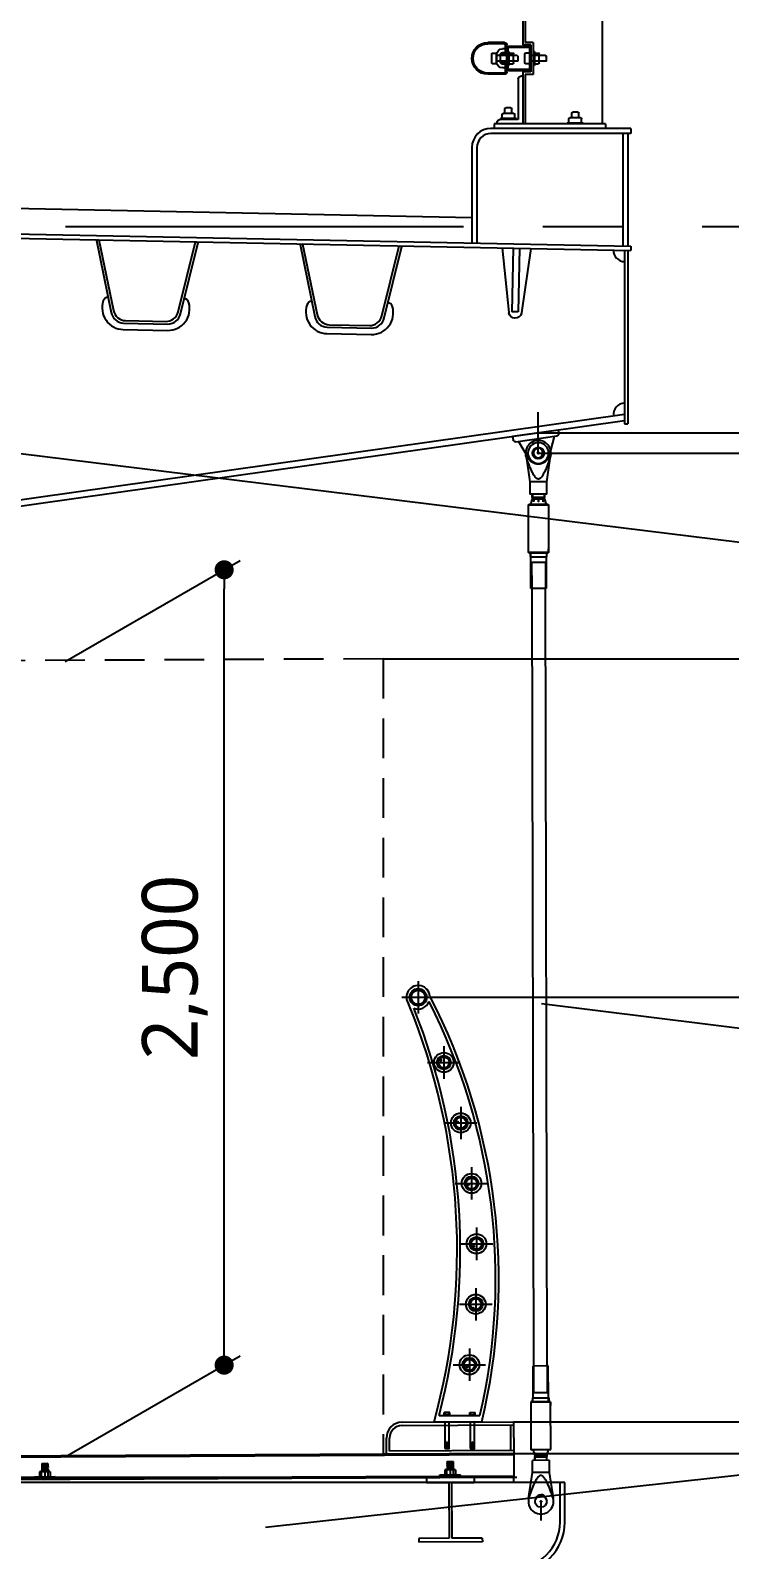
# Model space of a CAD drawing. Header units: metres. Extents: x 185094 to 267743, y 19941 to 53123.
# Drawn here: x 213283 to 215481, y 36115 to 40891 of the extents above; entities that cross this region are included whole.
import ezdxf

# ---------------------------------------------------------------- set-up
doc = ezdxf.new("R2010")
doc.units = ezdxf.units.M
doc.header["$LTSCALE"] = 500
for name, pattern in [('CENTER', [2, 1.25, -0.25, 0.25, -0.25]), ('CENTERX2', [101.6, 63.5, -12.7, 12.7, -12.7]), ('HIDDEN', [0.375, 0.25, -0.125])]:
    doc.linetypes.add(name, pattern=pattern)
doc.layers.get('Defpoints').update_dxf_attribs({"color": 150})
for name, color, linetype in [('CS-DIML', 1, 'Continuous'), ('CS-LIN3', 2, 'Continuous'), ('CS-STEL-MAJR', 3, 'Continuous'), ('CS-STEL-MINR', 2, 'HIDDEN'), ('CS-STLC', 4, 'Continuous'), ('DEFAULT', 7, 'Continuous'), ('DIM1', 1, 'Continuous'), ('DRAW', 2, 'Continuous'), ('PATT11', 1, 'Continuous'), ('STEEL', 4, 'Continuous'), ('보도난간', 3, 'Continuous')]:
    doc.layers.add(name, color=color, linetype=linetype)
doc.styles.add('CZ-TEXT2', font='malgun_0.ttf')
doc.dimstyles.new('일반도면_100', dxfattribs={"dimscale": 120, "dimtxt": 3.5, "dimasz": 1.2, "dimexe": 1, "dimexo": 0, "dimgap": 1, "dimtad": 1, "dimdec": 0, "dimzin": 0, "dimlunit": 6, "dimtxsty": 'CZ-TEXT2', "dimblk1": 'DOT', "dimblk2": 'DOT', "dimsah": 1, "dimcen": 0.09, "dimclrd": 1, "dimclre": 1, "dimclrt": 7, "dimadec": 0, "dimazin": 0, "dimtfac": 0.072, "dimtdec": 0, "dimtix": 1, "dimtmove": 2, "dimatfit": 2, "dimldrblk": 'DOT', "dimfxl": 0, "dimtolj": 1, "dimtzin": 0, "dimarcsym": 0})

# ---------------------------------------------------------------- blocks, each defined once
blk = doc.blocks.new('U-RIB')
at = {"layer": 'DRAW', "color": 3}
for p, q in [((-151.8, 0), (-159.6, -1.8)), ((-151.8, 0), (-101.8, -220.9)), ((101.8, -220.9), (151.8, 0)), ((151.8, 0), (159.6, -1.8)), ((-159.6, -1.8), (-108.7, -227)), ((108.7, -227), (159.6, -1.8)), ((-69.6, -260), (69.6, -260)), ((-69.6, -280), (69.6, -280)), ((-63.2, -252), (63.2, -252))]:
    blk.add_line(p, q, dxfattribs=at)
for centre, radius, start, end in [((-115.6, -198), 20, 100.4697, 161.2317), ((115.6, -198), 20, 18.7683, 79.5303), ((-69.6, -212), 68, 162.5368, 270), ((-69.3, -220), 40, 190.0739, 269.5546), ((-62.8, -212), 40, 192.8619, 269.5255), ((62.8, -212), 40, 270.4745, 347.1381), ((69.6, -212), 68, 270, 17.4632), ((69.3, -220), 40, 270.4454, 349.9261)]:
    blk.add_arc(centre, radius, start, end, dxfattribs=at)
blk = doc.blocks.new('RIB-200X20P')
at = {"layer": 'CS-STEL-MAJR'}
for p, q in [((-45, 0), (-19.8, -202.5)), ((-10, 0), (-10, -200)), ((10, 0), (10, -200)), ((45, 0), (19.8, -202.5)), ((-10, -200), (10, -200))]:
    blk.add_line(p, q, dxfattribs=at)
blk.add_arc((0, -200), 20, 187.0816, 352.9184, dxfattribs=at)
blk = doc.blocks.new('부_방호울타리0.85')
at = {"layer": 'CS-LIN3'}
for p, q in [((145, 842), (10, 421.5)), ((135, 850), (135, 842)), ((135, 850), (235, 850)), ((135, 842), (227, 842)), ((208.8, 786), (208.8, 814)), ((223.8, 817), (211.8, 817)), ((223.8, 822), (227, 822)), ((223.8, 783), (223.8, 817)), ((227, 842), (227, 742)), ((235, 850), (235, 750)), ((235, 843), (235, 818)), ((239, 843), (239, 818)), ((239, 830), (249, 830)), ((239, 818), (249, 818)), ((242, 850), (330, 850)), ((242, 846), (330, 846)), ((242, 815), (250, 815)), ((250, 815), (250, 811)), ((255, 812), (255, 788)), ((267, 812), (267, 788)), ((195.7, 807), (195.7, 793)), ((197.7, 809), (267, 809)), ((197.7, 791), (267, 791)), ((223.8, 783), (211.8, 783)), ((223.8, 778), (227, 778)), ((235, 782), (235, 757)), ((239, 782), (249, 782)), ((239, 782), (239, 757)), ((239, 770), (249, 770)), ((242, 811), (250, 811)), ((242, 789), (250, 789)), ((242, 785), (250, 785)), ((250, 789), (250, 785)), ((227, 742), (252, 742)), ((235, 750), (260, 750)), ((242, 754), (330, 754)), ((242, 750), (330, 750)), ((252, 742), (252, 573)), ((260, 750), (260, 565)), ((223.8, 527), (211.8, 527)), ((223.8, 532), (227, 532)), ((223.8, 493), (223.8, 527)), ((227, 573), (227, 447)), ((252, 573), (227, 573)), ((235, 565), (235, 455)), ((260, 565), (235, 565)), ((235, 553), (235, 528)), ((239, 553), (239, 528)), ((239, 540), (249, 540)), ((239, 528), (249, 528)), ((242, 560), (330, 560)), ((242, 556), (330, 556)), ((195.7, 517), (195.7, 503)), ((197.7, 519), (267, 519)), ((197.7, 501), (267, 501)), ((208.8, 496), (208.8, 524)), ((223.8, 493), (211.8, 493)), ((223.8, 488), (227, 488)), ((235, 492), (235, 467)), ((239, 492), (249, 492)), ((239, 492), (239, 467)), ((239, 480), (249, 480)), ((242, 525), (250, 525)), ((242, 521), (250, 521)), ((242, 499), (250, 499)), ((242, 495), (250, 495)), ((250, 525), (250, 521)), ((250, 499), (250, 495)), ((255, 522), (255, 498)), ((267, 522), (267, 498)), ((252, 447), (227, 447)), ((260, 455), (235, 455)), ((242, 464), (330, 464)), ((242, 460), (330, 460)), ((252, 447), (252, 270.5)), ((260, 455), (260, 262.5)), ((10, 421.5), (10, 14)), ((223.5, 242), (226.7, 242)), ((227, 270.5), (227, 169.5)), ((227, 270.5), (252, 270.5)), ((235, 262.5), (235, 177.5)), ((235, 262.5), (260, 262.5)), ((303.6, 242), (306.8, 242)), ((310, 177), (310, 263)), ((314, 238), (314, 263)), ((314, 250), (324, 250)), ((317, 270), (370, 270)), ((317, 266), (370, 266)), ((186.2, 227), (186.2, 213)), ((188.2, 229), (238.2, 229)), ((188.2, 211), (238.2, 211)), ((208.5, 206), (208.5, 234)), ((223.5, 237), (211.5, 237)), ((223.5, 203), (211.5, 203)), ((223.5, 203), (223.5, 237)), ((223.5, 198), (226.7, 198)), ((238.2, 237), (250.2, 237)), ((238.2, 203), (238.2, 237)), ((238.2, 208), (238.2, 232)), ((238.2, 203), (250.2, 203)), ((253.2, 206), (253.2, 234)), ((275.5, 227), (275.5, 213)), ((277.5, 229), (342, 229)), ((277.5, 211), (342, 211)), ((288.6, 206), (288.6, 234)), ((303.6, 237), (291.6, 237)), ((303.6, 203), (291.6, 203)), ((303.6, 203), (303.6, 237)), ((303.6, 198), (306.8, 198)), ((314, 238), (324, 238)), ((314, 177), (314, 202)), ((314, 202), (324, 202)), ((317, 235), (327, 235)), ((317, 231), (327, 231)), ((317, 209), (327, 209)), ((317, 205), (327, 205)), ((327, 231), (327, 235)), ((327, 205), (327, 209)), ((330, 208), (330, 232)), ((342, 208), (342, 232)), ((227, 169.5), (252, 169.5)), ((235, 177.5), (260, 177.5)), ((252, 169.5), (252, 14)), ((260, 177.5), (260, 14)), ((260, 164), (266, 164)), ((274, 156), (274, 28)), ((314, 190), (324, 190)), ((317, 174), (370, 174)), ((317, 170), (370, 170)), ((84, 32.8), (84, 48)), ((87, 51), (103, 51)), ((106, 32.8), (106, 48)), ((294, 46.8), (294, 62)), ((297, 65), (313, 65)), ((316, 46.8), (316, 62)), ((0, 14), (350, 14)), ((0, 14), (0, 0)), ((0, 0), (350, 0)), ((64, 14), (122, 14)), ((70, 16.7), (120, 16.7)), ((70, 14), (70, 16.7)), ((75, 16.7), (75, 29.8)), ((78, 32.8), (112, 32.8)), ((115, 16.7), (115, 29.8)), ((120, 14), (120, 16.7)), ((274, 28), (332, 28)), ((280, 30.7), (330, 30.7)), ((280, 28), (280, 30.7)), ((285, 30.7), (285, 43.8)), ((288, 46.8), (322, 46.8)), ((325, 30.7), (325, 43.8)), ((330, 28), (330, 30.7)), ((340, 14), (340, 20)), ((350, 14), (350, 0))]:
    blk.add_line(p, q, dxfattribs=at)
for points in [[(223.8, 822), (223.8, 778)], [(223.8, 532), (223.8, 488)], [(223.5, 242), (223.5, 198)], [(303.6, 242), (303.6, 198)]]:
    blk.add_lwpolyline(points, dxfattribs=at)
for points in [[(267, 783), (279, 783, 0.414214), (282, 786), (282, 814, 0.414214), (279, 817), (267, 817)], [(267, 493), (279, 493, 0.414214), (282, 496), (282, 524, 0.414214), (279, 527), (267, 527)], [(235, 188.7), (235, 251.3, -0.414214), (241.2, 257.5), (303.8, 257.5, -0.414214), (310, 251.3), (310, 188.7, -0.414214), (303.8, 182.5), (241.2, 182.5, -0.414214)], [(238.2, 188.7), (238.2, 251.3, -0.414214), (241.2, 254.3), (303.8, 254.3, -0.414214), (306.8, 251.3), (306.8, 188.7, -0.414214), (303.8, 185.7), (241.2, 185.7, -0.414214)], [(342, 203), (354, 203, 0.414214), (357, 206), (357, 234, 0.414214), (354, 237), (342, 237)]]:
    blk.add_lwpolyline(points, format="xyb", close=True, dxfattribs=at)
for centre, radius, start, end in [((211.8, 814), 3, 90, 180), ((242, 843), 7, 90, 180), ((242, 818), 7, 180, 270), ((242, 843), 3, 90, 180), ((242, 818), 3, 180, 270), ((249, 812), 18, 0, 90), ((249, 812), 6, 0, 90), ((330, 800), 50, 270, 90), ((330, 800), 46, 270, 90), ((197.7, 807), 2, 90, 180), ((197.7, 793), 2, 180, 270), ((211.8, 786), 3, 180, 270), ((242, 782), 7, 90, 180), ((242, 782), 3, 90, 180), ((249, 788), 6, 270, 0), ((249, 788), 18, 270, 0), ((242, 757), 7, 180, 270), ((242, 757), 3, 180, 270), ((211.8, 524), 3, 90, 180), ((242, 553), 7, 90, 180), ((242, 528), 7, 180, 270), ((242, 553), 3, 90, 180), ((242, 528), 3, 180, 270), ((249, 522), 18, 0, 90), ((249, 522), 6, 0, 90), ((330, 510), 50, 270, 90), ((330, 510), 46, 270, 90), ((197.7, 517), 2, 90, 180), ((197.7, 503), 2, 180, 270), ((211.8, 496), 3, 180, 270), ((242, 492), 7, 90, 180), ((242, 492), 3, 90, 180), ((249, 498), 6, 270, 0), ((249, 498), 18, 270, 0), ((242, 467), 7, 180, 270), ((242, 467), 3, 180, 270), ((317, 263), 7, 90, 180), ((317, 263), 3, 90, 180), ((324, 232), 18, 0, 90), ((370, 220), 50, 270, 90), ((370, 220), 46, 270, 90), ((188.2, 227), 2, 90, 180), ((188.2, 213), 2, 180, 270), ((211.5, 234), 3, 90, 180), ((211.5, 206), 3, 180, 270), ((250.2, 234), 3, 0, 90), ((250.2, 206), 3, 270, 0), ((277.5, 227), 2, 90, 180), ((277.5, 213), 2, 180, 270), ((291.6, 234), 3, 90, 180), ((291.6, 206), 3, 180, 270), ((317, 238), 7, 180, 270), ((317, 202), 7, 90, 180), ((317, 238), 3, 180, 270), ((317, 202), 3, 90, 180), ((324, 232), 6, 0, 90), ((324, 208), 6, 270, 0), ((324, 208), 18, 270, 0), ((266, 156), 8, 0, 90), ((317, 177), 7, 180, 270), ((317, 177), 3, 180, 270), ((87, 48), 3, 90, 180), ((103, 48), 3, 0, 90), ((297, 62), 3, 90, 180), ((313, 62), 3, 0, 90), ((78, 29.8), 3, 90, 180), ((112, 29.8), 3, 0, 90), ((288, 43.8), 3, 90, 180), ((322, 43.8), 3, 0, 90), ((332, 20), 8, 0, 90)]:
    blk.add_arc(centre, radius, start, end, dxfattribs=at)
for p in [(135, 850), (235, 850), (235, 850), (235, 560), (235, 560)]:
    blk.add_point(p, dxfattribs=at)
blk = doc.blocks.new('wetwerert')
at = {"layer": 'CS-LIN3'}
for p, q in [((96994.7, -7057.8), (97117.9, -6981.4)), ((97120.8, -7000.2), (97010.3, -7068.7)), ((97113.6, -7004.7), (97124.2, -7070)), ((97117.9, -6981.4), (97123.2, -6989.9)), ((96994.7, -7057.8), (97000, -7066.3)), ((97017.5, -7064.3), (97071.3, -7102.8))]:
    blk.add_line(p, q, dxfattribs=at)
for radius in [32.5, 15]:
    blk.add_circle((97089.3, -7072.7), radius, dxfattribs=at)
for centre, radius, start, end in [((97116.8, -6993.9), 7.5, 301.7989, 31.7989), ((97006.4, -7062.4), 7.5, 211.7989, 301.7989), ((97089.3, -7072.7), 35, 239.1513, 4.4465)]:
    blk.add_arc(centre, radius, start, end, dxfattribs=at)
blk = doc.blocks.new('_Dot')
at = {"color": 0, "linetype": 'ByBlock', "lineweight": -2}
blk.add_line((-0.5, 0), (-1, 0), dxfattribs=at)
at = {"color": 0, "linetype": 'ByBlock', "const_width": 0.5}
blk.add_lwpolyline([(-0.25, 0, 1), (0.25, 0, 1)], format="xyb", close=True, dxfattribs=at)
blk = doc.blocks.new('*D245')
at = {"layer": 'CS-DIML', "color": 1, "lineweight": -2, "transparency": 16777216}
for p, q in [((213392.2, 38906.5), (213942.2, 39224)), ((213892.2, 36755.2), (213892.2, 39135.2)), ((213392.2, 36406.5), (213942.2, 36724))]:
    blk.add_line(p, q, dxfattribs=at)
at = {"layer": 'Defpoints', "color": 0, "transparency": 16777216}
for p in [(213892.2, 39195.2), (213392.2, 38906.5), (213392.2, 36406.5)]:
    blk.add_point(p, dxfattribs=at)
at = {"layer": 'CS-DIML', "color": 1, "lineweight": -2, "transparency": 16777216, "xscale": 59.99999999999995, "yscale": 59.99999999999995, "zscale": 59.99999999999995}
for p, rotation in [((213892.2, 39195.2), 90), ((213892.2, 36695.2), 270)]:
    blk.add_blockref('_Dot', p, dxfattribs=dict(at, rotation=rotation))
at = {"layer": 'CS-DIML', "color": 7, "transparency": 16777216, "insert": (213737.1, 37945.2), "char_height": 175, "attachment_point": 5, "rotation": 90, "style": 'CZ-TEXT2'}
blk.add_mtext('\\A1;2,500', dxfattribs=at)
blk = doc.blocks.new('SDFSDFDSF')
at = {"color": 0}
for p, q in [((33652.2, 10113), (33669.7, 10113)), ((33652.2, 10103.6), (33652.2, 10113)), ((33652.2, 10105.8), (33669.7, 10105.8)), ((33654.4, 10105.8), (33654.4, 10113)), ((33654.4, 10000.4), (33654.4, 10083.6)), ((33667.4, 10105.8), (33667.4, 10113)), ((33667.4, 10000.4), (33667.4, 10083.6)), ((33669.7, 10103.6), (33669.7, 10113)), ((33654.4, 10000.4), (33653.5, 9998.6)), ((33653.5, 9998.6), (33660.5, 9998.6)), ((33660.5, 9998.6), (33660.5, 10021)), ((33660.5, 10021), (33661.4, 10021)), ((33661.4, 9998.6), (33661.4, 10021)), ((33661.4, 9998.6), (33668.3, 9998.6)), ((33667.4, 10000.4), (33668.3, 9998.6))]:
    blk.add_line(p, q, dxfattribs=at)

msp = doc.modelspace()

# ---------------------------------------------------------------- linework, layer by layer
at = {"color": 3}
for p, q in [((214670.5357, 40522.6128), (214670.5357, 40222.6147)), ((214686.5357, 40522.6128), (214686.5357, 40222.2947))]:
    msp.add_line(p, q, dxfattribs=at)
at = {"color": 254, "linetype": 'CENTER', "ltscale": 2}
for p, q in [((211394.0366, 40274.1447), (227138.1747, 40274.1447)), ((214879.2906, 39625.2407), (227138.1747, 39625.2407)), ((214879.2906, 39562.1183), (227138.1747, 39562.1183)), ((214392.183, 38915.3853), (227138.1747, 38915.3853)), ((214501.8415, 37851.594), (227138.1747, 37851.594)), ((214802.175, 36517.469), (227138.1747, 36517.469)), ((214802.175, 36417.4715), (227138.1747, 36417.4715))]:
    msp.add_line(p, q, dxfattribs=at)
for p, q in [((214879.2906, 39562.1183), (214879.2906, 39690.283)), ((212787.6346, 39618.2408), (219415.3748, 38799.3197)), ((214889.3717, 37831.6309), (221517.1119, 37012.7098)), ((214022.0412, 36185.7538), (221517.1119, 37012.7098)), ((214567.3871, 36536.594), (214696.1228, 36536.594)), ((214551.6787, 36516.594), (214701.6787, 36516.594)), ((214887.631, 36266.6165), (214887.631, 36206.4625))]:
    msp.add_line(p, q)
at = {"color": 1, "linetype": 'CENTERX2'}
for p, q in [((214501.8415, 37902.594), (214501.8415, 37800.594)), ((214450.8415, 37851.594), (214552.8415, 37851.594)), ((214582.6209, 37697.594), (214582.6209, 37595.594)), ((214531.6209, 37646.594), (214633.6209, 37646.594)), ((214635.718, 37507.594), (214635.718, 37405.594)), ((214584.718, 37456.594), (214686.718, 37456.594)), ((214669.5845, 37317.594), (214669.5845, 37215.594)), ((214618.5845, 37266.594), (214720.5845, 37266.594)), ((214685.183, 37127.594), (214685.183, 37025.594)), ((214634.183, 37076.594), (214736.183, 37076.594)), ((214682.9352, 36937.594), (214682.9352, 36835.594)), ((214631.9352, 36886.594), (214733.9352, 36886.594)), ((214662.7812, 36747.594), (214662.7812, 36645.594)), ((214611.7812, 36696.594), (214713.7812, 36696.594))]:
    msp.add_line(p, q, dxfattribs=at)
at = {"color": 3}
for radius in [60, 44]:
    msp.add_arc((214730.5357, 40522.6147), radius, 90, 179.9999999, dxfattribs=at)
at = {"layer": 'CS-LIN3'}
for p, q in [((202670.5357, 40542.6147), (214670.5357, 40302.6147)), ((214840.7098, 39552.3874), (214840.1213, 39556.464)), ((214840.7737, 39552.1375), (214852.9759, 39471.3179)), ((214906.0646, 39471.4522), (214917.8575, 39552.3326)), ((214918.414, 39556.1546), (214917.7933, 39552.0827)), ((214906.0646, 39471.4522), (214852.9759, 39471.3179)), ((214852.9759, 39471.3179), (214853.0737, 39432.7079)), ((214906.1623, 39432.8423), (214906.0646, 39471.4522)), ((214848.4384, 39399.1865), (214849.2086, 39399.9606)), ((214848.4384, 39399.1865), (214910.9672, 39399.3447)), ((214848.818, 39249.187), (214848.4384, 39399.1865)), ((214910.193, 39400.115), (214849.2086, 39399.9606)), ((214906.1623, 39432.8423), (214853.0737, 39432.7079)), ((214855.5614, 39399.9767), (214857.9538, 39408.827)), ((214855.8592, 39399.9775), (214855.8565, 39401.048)), ((214861.6209, 39411.7681), (214855.9505, 39411.7538)), ((214857.9814, 39408.8522), (214860.3514, 39417.5565)), ((214860.3392, 39422.3827), (214860.313, 39432.7263)), ((214898.9491, 39422.4804), (214860.3392, 39422.3827)), ((214860.87, 39421.8546), (214860.3392, 39422.3827)), ((214860.3514, 39417.5565), (214860.8795, 39418.0873)), ((214898.9613, 39417.6542), (214860.3514, 39417.5565)), ((214861.0852, 39432.7282), (214861.1136, 39421.4991)), ((214861.2167, 39418.9072), (214861.2113, 39421.0364)), ((214868.2821, 39411.785), (214862.6118, 39411.7707)), ((214876.7443, 39411.8064), (214882.5977, 39411.8212)), ((214891.0599, 39411.8426), (214896.7303, 39411.857)), ((214898.0838, 39421.1297), (214898.0892, 39419.0005)), ((214898.1507, 39432.822), (214898.1791, 39421.5929)), ((214898.9491, 39422.4804), (214898.421, 39421.9496)), ((214898.4305, 39418.1823), (214898.9613, 39417.6542)), ((214898.6145, 39411.8618), (214904.2848, 39411.8761)), ((214898.9229, 39432.824), (214898.9491, 39422.4804)), ((214898.9613, 39417.6542), (214901.9063, 39407.05)), ((214901.9063, 39407.05), (214903.8368, 39400.0989)), ((214903.5424, 39400.0981), (214903.5397, 39401.1687)), ((214910.193, 39400.115), (214910.9672, 39399.3447)), ((214910.9672, 39399.3447), (214911.3468, 39249.3452)), ((214848.818, 39249.187), (214848.7892, 39260.5868)), ((214911.3468, 39249.3452), (214911.3179, 39260.745)), ((214911.3468, 39249.3452), (214848.818, 39249.187)), ((214849.5922, 39248.4167), (214848.818, 39249.187)), ((214849.5922, 39248.4167), (214848.818, 39249.187)), ((214849.5922, 39248.4167), (214910.5765, 39248.5711)), ((214854.4386, 39236.6529), (214854.4088, 39248.4289)), ((214854.4386, 39236.6529), (214855.2127, 39235.8826)), ((214854.9879, 39248.4304), (214855.0192, 39236.0752)), ((214855.2127, 39235.8826), (214863.6721, 39235.904)), ((214855.9849, 39235.8846), (214905.0195, 39236.0087)), ((214855.9849, 39235.8846), (214863.6721, 39235.904)), ((214856.2374, 39136.1378), (214855.9849, 39235.8846)), ((214858.4396, 39219.4815), (214901.8757, 39219.5914)), ((214858.4396, 39219.4815), (214858.6505, 39136.144)), ((214901.8757, 39219.5914), (214902.0866, 39136.2539)), ((214904.2473, 39236.0067), (214904.4998, 39136.26)), ((214905.7898, 39236.7828), (214905.0195, 39236.0087)), ((214905.1808, 39248.5574), (214905.2121, 39236.2022)), ((214905.7898, 39236.7828), (214905.7599, 39248.5589)), ((214911.3468, 39249.3452), (214910.5765, 39248.5711)), ((214911.3468, 39249.3452), (214910.5765, 39248.5711)), ((214858.608, 39165.5526), (214858.6505, 39136.144)), ((214904.4998, 39136.26), (214856.2374, 39136.1378)), ((214858.6512, 39135.8782), (214863.9644, 36692.4788)), ((214907.3849, 36692.5887), (214902.0715, 39136.6055)), ((214910.6843, 36692.597), (214862.4219, 36692.4749)), ((214862.4219, 36692.4749), (214862.6744, 36592.7282)), ((214865.0459, 36609.1435), (214864.835, 36692.481)), ((214908.4821, 36609.2534), (214908.2712, 36692.5909)), ((214910.9367, 36592.8503), (214910.6843, 36692.597)), ((214856.3451, 36580.1638), (214855.5749, 36579.3897)), ((214856.3451, 36580.1638), (214855.5749, 36579.3897)), ((214856.3451, 36580.1638), (214917.3295, 36580.3182)), ((214861.1319, 36591.952), (214861.9022, 36592.7262)), ((214861.1319, 36591.952), (214861.1617, 36580.176)), ((214861.7409, 36580.1775), (214861.7096, 36592.5327)), ((214861.9022, 36592.7262), (214870.3616, 36592.7476)), ((214862.6744, 36592.7282), (214911.7089, 36592.8522)), ((214862.6744, 36592.7282), (214870.3616, 36592.7476)), ((214865.0459, 36609.1435), (214908.4821, 36609.2534)), ((214912.4831, 36592.082), (214911.7089, 36592.8522)), ((214911.9337, 36580.3045), (214911.9025, 36592.6597)), ((214912.4831, 36592.082), (214912.5129, 36580.306)), ((214918.1036, 36579.5479), (214917.3295, 36580.3182)), ((214918.1036, 36579.5479), (214917.3295, 36580.3182)), ((214918.1036, 36579.5479), (214855.5749, 36579.3897)), ((214855.5749, 36579.3897), (214855.6037, 36567.9898)), ((214855.5749, 36579.3897), (214855.9545, 36429.3902)), ((214918.1036, 36579.5479), (214918.1325, 36568.1481)), ((214918.4833, 36429.5484), (214918.1036, 36579.5479)), ((214802.175, 36417.4715), (210482.2594, 36395.49)), ((214802.195, 36413.4716), (210482.2794, 36391.49)), ((214593.0921, 36392.4707), (214592.3975, 36389.5087)), ((214612.2141, 36392.0967), (214592.3975, 36389.5087)), ((214592.3975, 36389.5087), (214593.1213, 36386.6334)), ((214593.0921, 36392.4707), (214612.0919, 36392.5657)), ((214611.52, 36389.0362), (214593.1213, 36386.6334)), ((214612.2141, 36392.0967), (214611.52, 36389.0362)), ((214611.52, 36389.0362), (214612.2432, 36386.2593)), ((214612.0919, 36392.5657), (214612.2141, 36392.0967)), ((214802.1781, 36416.8411), (214802.5531, 36341.8421)), ((214855.9545, 36429.3902), (214918.4833, 36429.5484)), ((214855.9545, 36429.3902), (214856.7287, 36428.6199)), ((214917.713, 36428.7743), (214856.7287, 36428.6199)), ((214913.848, 36396.0269), (214860.7594, 36395.8926)), ((214860.8571, 36357.2827), (214860.7594, 36395.8926)), ((214863.0814, 36428.636), (214865.5186, 36419.7979)), ((214863.3792, 36428.6367), (214863.3819, 36427.5662)), ((214869.2005, 36416.8754), (214863.5302, 36416.861)), ((214865.5463, 36419.7728), (214867.9603, 36411.0807)), ((214906.5703, 36411.1784), (214867.9603, 36411.0807)), ((214867.9603, 36411.0807), (214868.4911, 36410.5526)), ((214868.5007, 36406.7853), (214867.9726, 36406.2545)), ((214906.5825, 36406.3522), (214867.9726, 36406.2545)), ((214867.9726, 36406.2545), (214867.9987, 36395.9109)), ((214868.7709, 36395.9129), (214868.7425, 36407.142)), ((214868.8325, 36409.7344), (214868.8379, 36407.6052)), ((214875.8617, 36416.8922), (214870.1914, 36416.8779)), ((214884.324, 36416.9137), (214890.1773, 36416.9285)), ((214898.6395, 36416.9499), (214904.3099, 36416.9642)), ((214905.7103, 36407.6985), (214905.7049, 36409.8277)), ((214905.8365, 36396.0067), (214905.808, 36407.2358)), ((214906.0421, 36410.6476), (214906.5703, 36411.1784)), ((214906.5825, 36406.3522), (214906.0517, 36406.8803)), ((214906.1941, 36416.969), (214911.8645, 36416.9834)), ((214906.5703, 36411.1784), (214909.4616, 36421.7973)), ((214906.6087, 36396.0086), (214906.5825, 36406.3522)), ((214909.4616, 36421.7973), (214911.3569, 36428.7582)), ((214911.0625, 36428.7574), (214911.0652, 36427.6869)), ((214913.848, 36396.0269), (214913.9457, 36357.417)), ((214917.713, 36428.7743), (214918.4833, 36429.5484)), ((214802.5299, 36346.4724), (210482.6125, 36324.8728)), ((214802.5499, 36342.4724), (210482.6325, 36320.8729)), ((213296.1165, 36344.3484), (213361.6808, 36344.6762)), ((213296.1435, 36338.9405), (213296.1165, 36344.3484)), ((213312.1496, 36359.3629), (213312.2243, 36344.4289)), ((213315.0901, 36360.6541), (213342.5451, 36360.7914)), ((213318.118, 36344.4584), (213318.0434, 36359.3924)), ((213319.4838, 36386.4179), (213318.7892, 36383.4558)), ((213338.6057, 36386.0438), (213318.7892, 36383.4558)), ((213318.7892, 36383.4558), (213319.513, 36380.5805)), ((213319.513, 36380.5805), (213318.8184, 36377.6185)), ((213338.6349, 36380.2065), (213318.8184, 36377.6185)), ((213318.8184, 36377.6185), (213319.5417, 36374.8416)), ((213319.5417, 36374.8416), (213318.8471, 36371.8795)), ((213338.6636, 36374.4675), (213318.8471, 36371.8795)), ((213318.8471, 36371.8795), (213319.5704, 36369.1027)), ((213319.5704, 36369.1027), (213318.8758, 36366.1406)), ((213338.6923, 36368.7286), (213318.8758, 36366.1406)), ((213318.8758, 36366.1406), (213319.5991, 36363.3637)), ((213319.5991, 36363.3637), (213318.9682, 36360.6735)), ((213319.4838, 36386.4179), (213338.4836, 36386.5129)), ((213337.9116, 36382.9833), (213319.513, 36380.5805)), ((213337.9403, 36377.2444), (213319.5417, 36374.8416)), ((213337.969, 36371.5055), (213319.5704, 36369.1027)), ((213337.9977, 36365.7666), (213319.5991, 36363.3637)), ((213338.721, 36362.9897), (213321.0663, 36360.684)), ((213328.824, 36359.4463), (213328.8987, 36344.5123)), ((213338.6057, 36386.0438), (213337.9116, 36382.9833)), ((213337.9116, 36382.9833), (213338.6349, 36380.2065)), ((213338.6349, 36380.2065), (213337.9403, 36377.2444)), ((213337.9403, 36377.2444), (213338.6636, 36374.4675)), ((213338.6636, 36374.4675), (213337.969, 36371.5055)), ((213337.969, 36371.5055), (213338.6923, 36368.7286)), ((213338.6923, 36368.7286), (213337.9977, 36365.7666)), ((213337.9977, 36365.7666), (213338.721, 36362.9897)), ((213338.721, 36362.9897), (213338.2004, 36360.7697)), ((213338.4836, 36386.5129), (213338.6057, 36386.0438)), ((213339.6793, 36344.5662), (213339.6046, 36359.5002)), ((213345.4984, 36359.5296), (213345.573, 36344.5956)), ((213361.7079, 36339.2683), (213361.6808, 36344.6762)), ((214569.7248, 36350.4012), (214635.2891, 36350.729)), ((214569.7519, 36344.9933), (214569.7248, 36350.4012)), ((214569.7519, 36344.9933), (214635.3162, 36345.3211)), ((214585.758, 36365.4158), (214585.8326, 36350.4818)), ((214588.6984, 36366.707), (214616.1534, 36366.8443)), ((214591.7264, 36350.5112), (214591.6517, 36365.4452)), ((214593.1213, 36386.6334), (214592.4267, 36383.6713)), ((214612.2432, 36386.2593), (214592.4267, 36383.6713)), ((214592.4267, 36383.6713), (214593.15, 36380.8944)), ((214593.15, 36380.8944), (214592.4554, 36377.9324)), ((214612.2719, 36380.5204), (214592.4554, 36377.9324)), ((214592.4554, 36377.9324), (214593.1787, 36375.1555)), ((214593.1787, 36375.1555), (214592.4841, 36372.1935)), ((214612.3006, 36374.7815), (214592.4841, 36372.1935)), ((214592.4841, 36372.1935), (214593.2074, 36369.4166)), ((214593.2074, 36369.4166), (214592.5765, 36366.7264)), ((214609.2496, 36345.1908), (214592.63, 36343.0203)), ((214593.12, 36345.1102), (214592.63, 36343.0203)), ((214592.63, 36343.0203), (214593.1275, 36341.1101)), ((214611.5487, 36383.2973), (214593.15, 36380.8944)), ((214611.5774, 36377.5583), (214593.1787, 36375.1555)), ((214611.606, 36371.8194), (214593.2074, 36369.4166)), ((214612.3293, 36369.0425), (214594.6746, 36366.7369)), ((214611.7519, 36342.6463), (214600.2629, 36341.1458)), ((214602.4323, 36365.4991), (214602.507, 36350.5651)), ((214612.2432, 36386.2593), (214611.5487, 36383.2973)), ((214611.5487, 36383.2973), (214612.2719, 36380.5204)), ((214612.2719, 36380.5204), (214611.5774, 36377.5583)), ((214611.5774, 36377.5583), (214612.3006, 36374.7815)), ((214612.3006, 36374.7815), (214611.606, 36371.8194)), ((214611.606, 36371.8194), (214612.3293, 36369.0425)), ((214612.3522, 36345.2063), (214611.7519, 36342.6463)), ((214611.7519, 36342.6463), (214612.1273, 36341.2051)), ((214612.3293, 36369.0425), (214611.8087, 36366.8225)), ((214613.2876, 36350.619), (214613.2129, 36365.553)), ((214619.1067, 36365.5825), (214619.1813, 36350.6485)), ((214635.3162, 36345.3211), (214635.2891, 36350.729)), ((214849.0641, 36276.4023), (214860.8571, 36357.2827)), ((214913.9457, 36357.417), (214860.8571, 36357.2827)), ((214913.9457, 36357.417), (214926.1479, 36276.5974)), ((213296.1435, 36338.9405), (213361.7079, 36339.2683)), ((213335.6413, 36339.1379), (213319.0217, 36336.9675)), ((213319.5117, 36339.0573), (213319.0217, 36336.9675)), ((213319.0217, 36336.9675), (213319.5192, 36335.0573)), ((213338.1436, 36336.5934), (213326.6546, 36335.093)), ((213338.7439, 36339.1535), (213338.1436, 36336.5934)), ((213338.1436, 36336.5934), (213338.519, 36335.1523)), ((214849.3367, 36277.4201), (214848.6348, 36273.3615)), ((214926.9056, 36271.4865), (214926.3987, 36275.5741))]:
    msp.add_line(p, q, dxfattribs=at)
at = {"layer": 'CS-LIN3', "flags": 128}
for points in [[(214917.8575, 39552.3326), (214915.1612, 39544.3245), (214912.3886, 39536.3423), (214909.5202, 39528.3945), (214907.2903, 39522.4474), (214904.9745, 39516.5321), (214902.5442, 39510.6642), (214899.971, 39504.8592), (214898.4458, 39501.6267), (214896.846, 39498.4302), (214895.1542, 39495.2825), (214893.7969, 39492.9299), (214892.3564, 39490.6241), (214890.8096, 39488.3918), (214889.1338, 39486.2596), (214888.124, 39485.1166), (214887.0496, 39484.0291), (214885.9032, 39483.0225), (214884.6773, 39482.1223), (214883.6956, 39481.5336), (214882.6592, 39481.0426), (214881.5777, 39480.6749), (214880.1847, 39480.4251), (214878.7703, 39480.4231), (214877.3861, 39480.6735), (214876.0578, 39481.1411), (214874.8299, 39481.7708), (214873.6725, 39482.5349), (214872.5848, 39483.4023), (214871.5658, 39484.3417), (214870.3094, 39485.6606), (214869.1337, 39487.0547), (214868.027, 39488.5034), (214866.1327, 39491.2577), (214864.3826, 39494.11), (214862.7491, 39497.0338), (214861.2048, 39500.0028), (214858.7646, 39505.0269), (214856.4697, 39510.121), (214854.2945, 39515.2699), (214852.2138, 39520.4585), (214850.2019, 39525.6718), (214846.9441, 39534.452), (214843.8108, 39543.278), (214840.7737, 39552.1375)], [(214864.4699, 39411.0588), (214864.2449, 39410.8879), (214864.0086, 39410.8115), (214863.795, 39410.8388), (214863.6229, 39410.9611), (214863.5043, 39411.1685), (214863.4516, 39411.4476), (214863.476, 39411.7734), (214863.5798, 39412.1059), (214863.7514, 39412.3978), (214863.9674, 39412.6108), (214864.201, 39412.7236), (214864.4272, 39412.73), (214864.6237, 39412.6339), (214864.7709, 39412.4467), (214864.8524, 39412.1857), (214864.8561, 39411.8748), (214864.7759, 39411.5452), (214864.6165, 39411.2369), (214864.4699, 39411.0588)], [(214880.3506, 39411.1283), (214880.5428, 39411.3994), (214880.6314, 39411.7167), (214880.6065, 39412.0518), (214880.467, 39412.3598), (214880.2334, 39412.5983), (214879.9395, 39412.741), (214879.6215, 39412.7778), (214879.3129, 39412.7102), (214879.0438, 39412.5475), (214878.8404, 39412.3056), (214878.7252, 39412.0063), (214878.7153, 39411.6787), (214878.8191, 39411.36), (214879.0282, 39411.0937), (214879.3122, 39410.9177), (214879.6277, 39410.8495), (214879.9371, 39410.886), (214880.2151, 39411.0165), (214880.3506, 39411.1283)], [(214894.8758, 39411.1358), (214895.1016, 39410.966), (214895.3383, 39410.8908), (214895.5518, 39410.9192), (214895.7232, 39411.0424), (214895.8408, 39411.2503), (214895.8921, 39411.5297), (214895.8661, 39411.8554), (214895.7605, 39412.1873), (214895.5875, 39412.4783), (214895.3704, 39412.6902), (214895.1362, 39412.8019), (214894.91, 39412.8072), (214894.714, 39412.7101), (214894.5678, 39412.5221), (214894.4875, 39412.2607), (214894.4854, 39411.9497), (214894.5673, 39411.6206), (214894.7283, 39411.3131), (214894.8758, 39411.1358)], [(214872.0459, 36417.5991), (214871.8201, 36417.7689), (214871.5834, 36417.8441), (214871.3698, 36417.8157), (214871.1984, 36417.6925), (214871.0808, 36417.4846), (214871.0296, 36417.2052), (214871.0556, 36416.8795), (214871.1612, 36416.5476), (214871.3342, 36416.2565), (214871.5512, 36416.0446), (214871.7855, 36415.933), (214872.0117, 36415.9277), (214872.2077, 36416.0248), (214872.3539, 36416.2128), (214872.4341, 36416.4742), (214872.4362, 36416.7851), (214872.3543, 36417.1143), (214872.1934, 36417.4218), (214872.0459, 36417.5991)], [(214887.9267, 36417.61), (214888.1203, 36417.3399), (214888.2105, 36417.023), (214888.1873, 36416.6878), (214888.0494, 36416.3791), (214887.817, 36416.1395), (214887.5238, 36415.9953), (214887.206, 36415.9568), (214886.897, 36416.0229), (214886.6271, 36416.1842), (214886.4225, 36416.4251), (214886.3058, 36416.7238), (214886.2942, 36417.0514), (214886.3965, 36417.3706), (214886.6042, 36417.6379), (214886.8873, 36417.8153), (214887.2025, 36417.8851), (214887.5121, 36417.8502), (214887.7907, 36417.7211), (214887.9267, 36417.61)], [(214902.4518, 36417.676), (214902.6767, 36417.847), (214902.913, 36417.9234), (214903.1267, 36417.8961), (214903.2988, 36417.7737), (214903.4174, 36417.5664), (214903.4701, 36417.2873), (214903.4457, 36416.9614), (214903.3418, 36416.629), (214903.1703, 36416.3371), (214902.9543, 36416.1241), (214902.7206, 36416.0113), (214902.4944, 36416.0049), (214902.298, 36416.1009), (214902.1508, 36416.2882), (214902.0692, 36416.5492), (214902.0655, 36416.8601), (214902.1458, 36417.1897), (214902.3052, 36417.498), (214902.4518, 36417.676)], [(214926.1479, 36276.5974), (214923.4111, 36284.5918), (214920.5981, 36292.5598), (214917.6896, 36300.493), (214915.4296, 36306.4287), (214913.0838, 36312.3322), (214910.6239, 36318.1878), (214908.0213, 36323.9797), (214906.4798, 36327.2044), (214904.8638, 36330.3927), (214903.1561, 36333.5319), (214901.787, 36335.8775), (214900.3347, 36338.176), (214898.7767, 36340.4005), (214897.0901, 36342.5242), (214896.0746, 36343.662), (214894.9947, 36344.7441), (214893.8431, 36345.7448), (214892.6127, 36346.6389), (214891.6281, 36347.2226), (214890.5892, 36347.7083), (214889.5059, 36348.0705), (214888.1116, 36348.3132), (214886.6972, 36348.3081), (214885.3143, 36348.0507), (214883.9884, 36347.5764), (214882.7637, 36346.9405), (214881.6102, 36346.1705), (214880.5269, 36345.2976), (214879.5126, 36344.3531), (214878.2629, 36343.0278), (214877.0943, 36341.6278), (214875.9949, 36340.1736), (214874.1147, 36337.4097), (214872.379, 36334.5486), (214870.7603, 36331.6165), (214869.2311, 36328.6398), (214866.8163, 36323.6033), (214864.5472, 36318.4977), (214862.3981, 36313.3379), (214860.3437, 36308.1388), (214858.3582, 36302.9153), (214855.1449, 36294.1188), (214852.0563, 36285.277), (214849.0641, 36276.4023)]]:
    msp.add_lwpolyline(points, dxfattribs=at)
at = {"layer": 'CS-LIN3'}
for centre, radius in [((214879.2906, 39562.1183), 18.3398), ((214879.2906, 39562.1183), 1.9305), ((214879.2906, 39562.1183), 1.0135), ((214879.2906, 39562.1183), 0.9653), ((214887.631, 36266.6165), 18.3398), ((214887.631, 36266.6165), 1.9305), ((214887.631, 36266.6165), 1.0135), ((214887.631, 36266.6165), 0.9653)]:
    msp.add_circle(centre, radius, dxfattribs=at)
for centre, radius, start, end in [((214879.2906, 39562.1183), 39.5753, 351.7042979, 188.5857156), ((214860.053, 39421.0335), 1.1583, 0.1450068, 45.1450067), ((214860.0584, 39418.9042), 1.1583, 315.1450067, 0.1450068), ((214899.2421, 39421.1326), 1.1583, 135.1450067, 180.1450068), ((214899.2475, 39419.0034), 1.1583, 180.1450068, 225.1450067), ((214867.6742, 36409.7315), 1.1583, 0.1450067, 45.1450067), ((214867.6796, 36407.6022), 1.1583, 315.1450067, 0.1450067), ((214906.8632, 36409.8307), 1.1583, 135.1450067, 180.1450067), ((214906.8686, 36407.7014), 1.1583, 180.1450067, 225.1450067), ((213315.1103, 36356.6144), 4.0398, 43.4446576, 137.1282954), ((213323.4868, 36348.8037), 11.9059, 63.3662695, 117.2066835), ((213334.2674, 36348.8576), 11.9059, 63.3662695, 117.2066835), ((213342.5653, 36356.7517), 4.0398, 43.4446576, 137.1282954), ((214588.7186, 36362.6672), 4.0398, 43.4446576, 137.1282954), ((214597.0951, 36354.8566), 11.9059, 63.3662695, 117.2066835), ((214607.8757, 36354.9105), 11.9059, 63.3662695, 117.2066835), ((214616.1736, 36362.8045), 4.0398, 43.4446576, 137.1282954), ((214887.631, 36266.6165), 39.5753, 171.7042979, 8.5857156), ((214887.6188, 36271.4428), 16.4093, 16.1946775, 164.0953359)]:
    msp.add_arc(centre, radius, start, end, dxfattribs=at)
for p in [(214854.421, 39243.6027), (214861.1495, 36585.0023)]:
    msp.add_point(p, dxfattribs=at)
at = {"layer": 'CS-STEL-MAJR'}
for p, q in [((215170.5357, 40582.6147), (214730.5357, 40582.6147)), ((215170.5357, 40566.6147), (214730.5357, 40566.6147)), ((215144.5357, 40566.6147), (215144.5357, 40212.9347)), ((215160.5357, 40566.6147), (215160.5357, 40212.6147)), ((215170.5357, 40582.6147), (215170.5357, 40566.6147)), ((201170.5357, 40492.6147), (215170.5357, 40212.6147)), ((201170.5357, 40478.6147), (215170.5357, 40198.6147)), ((215170.5357, 40212.6147), (215170.5357, 40198.6147)), ((215150.5357, 40199.0147), (215150.5357, 39653.6147)), ((215160.5357, 40198.8147), (215160.5357, 39653.6147)), ((215150.5357, 39683.6147), (210918.7337, 39083.6508)), ((215150.5357, 39663.6147), (210910.8104, 39063.8052)), ((215150.5357, 39653.6147), (215160.5357, 39653.6147)), ((214811.5772, 36341.6165), (210019.2134, 36341.6165)), ((214962.631, 36326.6165), (210019.2134, 36326.6165))]:
    msp.add_line(p, q, dxfattribs=at)
for points in [[(210019.2134, 36056.6165), (214802.631, 36056.6165, 0.414213562), (214947.631, 36201.6165), (214947.631, 36326.6165)], [(210019.2134, 36041.6165), (214802.631, 36041.6165, 0.414213562), (214962.631, 36201.6165), (214962.631, 36326.6165)]]:
    msp.add_lwpolyline(points, format="xyb", dxfattribs=at)
for centre, start, end in [((215150.5357, 40199.0147), 178.8542372, 270), ((215150.5357, 39683.6147), 90, 188.2300841)]:
    msp.add_arc(centre, 35, start, end, dxfattribs=at)
at = {"layer": 'CS-STEL-MINR'}
for p, q in [((214392.183, 38915.3853), (210892.183, 38897.5758)), ((214392.183, 38915.4715), (214392.183, 36415.4715))]:
    msp.add_line(p, q, dxfattribs=at)
at = {"layer": 'DEFAULT'}
msp.add_line((214481.4167, 37833.9355), (214481.38, 37834.0252), dxfattribs=at)
for centre, radius in [((214501.8415, 37851.594), 27), ((214501.8415, 37851.594), 25), ((214501.8415, 37851.594), 22), ((214582.6209, 37646.594), 31), ((214582.6209, 37646.594), 22), ((214582.6209, 37646.594), 20), ((214582.6209, 37646.594), 17), ((214635.718, 37456.594), 31), ((214635.718, 37456.594), 22), ((214635.718, 37456.594), 20), ((214635.718, 37456.594), 17), ((214669.5845, 37266.594), 31), ((214669.5845, 37266.594), 22), ((214669.5845, 37266.594), 20), ((214669.5845, 37266.594), 17), ((214685.183, 37076.594), 31), ((214685.183, 37076.594), 22), ((214685.183, 37076.594), 20), ((214685.183, 37076.594), 17), ((214682.9352, 36886.594), 31), ((214682.9352, 36886.594), 22), ((214682.9352, 36886.594), 20), ((214682.9352, 36886.594), 17), ((214662.7812, 36696.594), 31), ((214662.7812, 36696.594), 22), ((214662.7812, 36696.594), 20), ((214662.7812, 36696.594), 17)]:
    msp.add_circle(centre, radius, dxfattribs=at)
for centre, radius, start, end in [((214501.8415, 37851.594), 37, 4.689644, 218.1126277), ((212580.8661, 37056.4731), 2043.4216, 344.6803716, 22.2059408), ((214501.8415, 37851.594), 37, 248.3190991, 338.0229381), ((212829.9078, 36967.5631), 1915.331, 346.9965199, 27.0215606), ((212829.9078, 36967.5631), 1925.331, 346.4537984, 27.4341634), ((212580.8661, 37056.4731), 2053.4216, 345.3344105, 21.7448277)]:
    msp.add_arc(centre, radius, start, end, dxfattribs=at)
at = {"layer": 'DIM1', "const_width": 5}
for points in [[(214570.6124, 37653.6829, -1), (214575.6124, 37653.6829, -1)], [(214623.6017, 37458.6829, -1), (214628.6017, 37458.6829, -1)], [(214657.6897, 37263.6829, -1), (214662.6897, 37263.6829, -1)], [(214673.7689, 37068.6829, -1), (214678.7689, 37068.6829, -1)], [(214672.2402, 36873.6829, -1), (214677.2402, 36873.6829, -1)], [(214653.0662, 36689.583, -1), (214658.0662, 36689.583, -1)]]:
    msp.add_lwpolyline(points, format="xyb", close=True, dxfattribs=at)
at = {"layer": '보도난간'}
for p, q in [((214451.6824, 36515.719), (214801.675, 36517.469)), ((214451.7324, 36505.7192), (214801.725, 36507.4691)), ((214791.7251, 36507.4191), (214792.1267, 36427.1062)), ((214801.675, 36517.469), (214802.175, 36417.4715)), ((214402.183, 36415.4715), (214401.933, 36465.4697)), ((214412.1345, 36425.2062), (214411.9329, 36465.5198)), ((214802.1265, 36427.1562), (214412.1345, 36425.2062)), ((214677.5531, 36341.5323), (214527.555, 36340.7823)), ((214677.5531, 36341.5323), (214677.6331, 36325.5325)), ((214802.6315, 36326.1575), (214802.5515, 36342.1573)), ((214527.555, 36340.7823), (214527.635, 36324.7825)), ((214598.6341, 36325.1375), (214527.635, 36324.7825)), ((214598.6341, 36325.1375), (214599.5041, 36151.1397)), ((214677.6331, 36325.5325), (214606.634, 36325.1775)), ((214606.634, 36325.1775), (214607.504, 36151.1797)), ((214599.5041, 36151.1397), (214503.5053, 36150.6597)), ((214503.5053, 36150.6597), (214503.5653, 36138.6598)), ((214703.5028, 36151.6596), (214607.504, 36151.1797)), ((214703.5028, 36151.6596), (214703.5628, 36139.6598)), ((214703.5628, 36139.6598), (214503.5653, 36138.6598))]:
    msp.add_line(p, q, dxfattribs=at)
for radius in [50, 40]:
    msp.add_arc((214451.9324, 36465.7197), radius, 90.2864765, 180.2864765, dxfattribs=at)

# ---------------------------------------------------------------- block references
at = {"xscale": -1}
msp.add_blockref('SDFSDFDSF', (248253.613, 26433.0132), dxfattribs=at)
msp.add_blockref('SDFSDFDSF', (181011.7432, 26433.0132))
at = {"layer": 'CS-STLC', "color": 8, "xscale": -1, "rotation": 39.85131840784553}
msp.add_blockref('wetwerert', (284883.4931, 107206.4862), dxfattribs=at)
at = {"layer": 'PATT11', "xscale": -1}
msp.add_blockref('부_방호울타리0.85', (215090.5357, 40582.6147), dxfattribs=at)
at = {"layer": 'STEEL', "rotation": 358.8542370978046}
for p in [(213650.5357, 40229.0147), (214290.5357, 40216.2147)]:
    msp.add_blockref('U-RIB', p, dxfattribs=at)
at = {"layer": 'STEEL', "xscale": -1, "rotation": 358.8542379471776}
msp.add_blockref('RIB-200X20P', (214810.5197, 40205.8151), dxfattribs=at)

# ---------------------------------------------------------------- dimensions: what is measured, and where the dimension line sits
at = {"layer": 'CS-DIML'}
dim = msp.add_linear_dim(base=(213892.183, 39195.1557), p1=(213392.183, 36406.4806), p2=(213392.183, 38906.4806), angle=90, dimstyle='일반도면_100', override={"dimscale": 50, "dimtxsty": 'CZ-TEXT2'}, dxfattribs=at)
dim.commit()
dim.dimension.update_dxf_attribs({"geometry": '*D245', "text_midpoint": (213737.0879, 37945.1557)})

doc.saveas('drawing.dxf')
